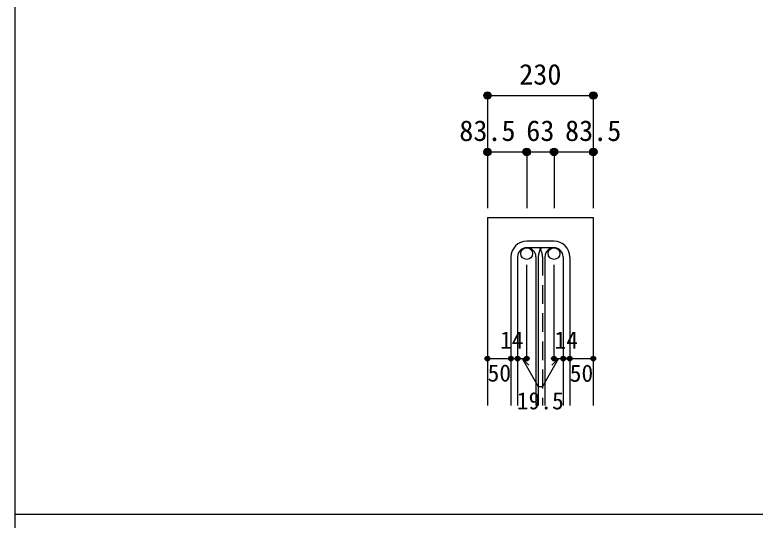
# Model space of a CAD drawing. Units: millimetres at full size, sheet at 1:20; some dimension numbers follow another scale. Extents: x -3982 to 3969, y -2797 to 2801.
# Drawn here: x -3982 to -2407, y -10 to 1066 of the extents above; entities that cross this region are included whole.
import ezdxf
from ezdxf.enums import TextEntityAlignment as Align

# ---------------------------------------------------------------- set-up
doc = ezdxf.new("R2010")
doc.units = ezdxf.units.MM
doc.header["$LTSCALE"] = 20
doc.header["$PDMODE"] = 32
doc.header["$PDSIZE"] = 10
doc.linetypes.add('DASHED2', pattern=[3, 2, -1])
for name, color, linetype in [('6-1_躯体線', 2, 'Continuous'), ('6-5_梁主筋', 7, 'Continuous'), ('6-6_S.T.P.', 7, 'Continuous'), ('6-D_寸法', 4, 'Continuous'), ('F-0_枠', 6, 'Continuous')]:
    doc.layers.add(name, color=color, linetype=linetype)
doc.styles.add('ＭＳ ゴシック', font='')
doc.styles.get('ＭＳ ゴシック').set_extended_font_data('MS Gothic')

msp = doc.modelspace()

# ---------------------------------------------------------------- linework, layer by layer
at = {"layer": '6-1_躯体線'}
for p, q in [((-2976.37, 634.12), (-2976.37, 234.12)), ((-2976.37, 634.12), (-2751.37, 634.12)), ((-2751.37, 634.12), (-2751.37, 234.12))]:
    msp.add_line(p, q, dxfattribs=at)
at = {"layer": '6-5_梁主筋', "color": 3}
for centre in [(-2892.87, 557.62), (-2834.87, 557.62)]:
    msp.add_circle(centre, 12.5, dxfattribs=at)
at = {"layer": '6-6_S.T.P.'}
for p, q in [((-2834.87, 584.12), (-2892.87, 584.12)), ((-2834.87, 570.12), (-2892.87, 570.12)), ((-2926.37, 550.62), (-2926.37, 234.12)), ((-2912.37, 550.62), (-2912.37, 234.12)), ((-2873.37, 550.62), (-2873.37, 234.12)), ((-2868.37, 550.62), (-2868.37, 234.12)), ((-2854.37, 550.62), (-2854.37, 234.12)), ((-2815.37, 550.62), (-2815.37, 234.12)), ((-2801.37, 550.62), (-2801.37, 234.12))]:
    msp.add_line(p, q, dxfattribs=at)
at = {"layer": '6-6_S.T.P.', "linetype": 'DASHED2'}
msp.add_line((-2859.37, 550.62), (-2859.37, 234.12), dxfattribs=at)
at = {"layer": '6-6_S.T.P.'}
for centre, radius, start, end in [((-2892.87, 550.62), 33.5, 90, 180), ((-2834.87, 550.62), 33.5, 0, 90), ((-2892.87, 550.62), 19.5, 90, 180), ((-2892.87, 550.62), 19.5, 0, 90), ((-2834.87, 550.62), 33.5, 144.40235, 180), ((-2834.87, 550.62), 19.5, 90, 180), ((-2834.87, 550.62), 19.5, 0, 90)]:
    msp.add_arc(centre, radius, start, end, dxfattribs=at)
at = {"layer": '6-6_S.T.P.', "linetype": 'DASHED2'}
msp.add_arc((-2892.87, 550.62), 33.5, 0, 35.59765, dxfattribs=at)
at = {"layer": '6-D_寸法'}
for p, q in [((-2976.37, 894.12), (-2976.37, 774.12)), ((-2976.37, 894.12), (-2751.37, 894.12)), ((-2751.37, 894.12), (-2751.37, 774.12)), ((-2976.37, 774.12), (-2892.87, 774.12)), ((-2976.37, 774.12), (-2976.37, 654.12)), ((-2892.87, 774.12), (-2892.87, 654.12)), ((-2892.87, 774.12), (-2863.87, 774.12)), ((-2863.87, 774.12), (-2834.87, 774.12)), ((-2834.87, 774.12), (-2834.87, 654.12)), ((-2834.87, 774.12), (-2751.37, 774.12)), ((-2751.37, 774.12), (-2751.37, 654.12)), ((-2892.87, 334.12), (-2892.87, 533.45)), ((-2834.87, 334.12), (-2834.87, 533.45)), ((-2976.37, 334.12), (-2926.37, 334.12)), ((-2926.37, 334.12), (-2892.87, 334.12)), ((-2902.62, 334.12), (-2888.48, 319.98)), ((-2902.62, 334.12), (-2868.39, 274.85)), ((-2825.12, 334.12), (-2859.34, 274.85)), ((-2825.12, 334.12), (-2839.26, 319.98)), ((-2834.87, 334.12), (-2751.37, 334.12)), ((-2815.37, 334.12), (-2801.37, 334.12)), ((-2868.39, 274.85), (-2859.34, 274.85))]:
    msp.add_line(p, q, dxfattribs=at)
msp.add_lwpolyline([(-2751.37, 894.12), (-2751.37, 774.12), (-2751.37, 654.12)], dxfattribs=at)
for centre, radius in [((-2976.37, 894.12), 8), ((-2976.37, 894.12), 7.2), ((-2976.37, 894.12), 6.4), ((-2976.37, 894.12), 5.6), ((-2976.37, 894.12), 4.8), ((-2976.37, 894.12), 4), ((-2751.37, 894.12), 8), ((-2751.37, 894.12), 7.2), ((-2751.37, 894.12), 6.4), ((-2751.37, 894.12), 5.6), ((-2751.37, 894.12), 4.8), ((-2751.37, 894.12), 4), ((-2976.37, 894.12), 3.2), ((-2976.37, 894.12), 2.4), ((-2976.37, 894.12), 1.6), ((-2976.37, 894.12), 0.8), ((-2751.37, 894.12), 3.2), ((-2751.37, 894.12), 2.4), ((-2751.37, 894.12), 1.6), ((-2751.37, 894.12), 0.8), ((-2976.37, 774.12), 8), ((-2976.37, 774.12), 7.2), ((-2976.37, 774.12), 6.4), ((-2976.37, 774.12), 5.6), ((-2976.37, 774.12), 4.8), ((-2976.37, 774.12), 4), ((-2976.37, 774.12), 3.2), ((-2976.37, 774.12), 2.4), ((-2976.37, 774.12), 1.6), ((-2976.37, 774.12), 0.8), ((-2892.87, 774.12), 8), ((-2892.87, 774.12), 7.2), ((-2892.87, 774.12), 6.4), ((-2892.87, 774.12), 5.6), ((-2892.87, 774.12), 4.8), ((-2892.87, 774.12), 4), ((-2892.87, 774.12), 3.2), ((-2892.87, 774.12), 2.4), ((-2892.87, 774.12), 1.6), ((-2892.87, 774.12), 0.8), ((-2834.87, 774.12), 8), ((-2834.87, 774.12), 7.2), ((-2834.87, 774.12), 6.4), ((-2834.87, 774.12), 5.6), ((-2834.87, 774.12), 4.8), ((-2834.87, 774.12), 4), ((-2834.87, 774.12), 3.2), ((-2834.87, 774.12), 2.4), ((-2834.87, 774.12), 1.6), ((-2834.87, 774.12), 0.8), ((-2751.37, 774.12), 8), ((-2751.37, 774.12), 7.2), ((-2751.37, 774.12), 6.4), ((-2751.37, 774.12), 5.6), ((-2751.37, 774.12), 4.8), ((-2751.37, 774.12), 4), ((-2751.37, 774.12), 3.2), ((-2751.37, 774.12), 2.4), ((-2751.37, 774.12), 1.6), ((-2751.37, 774.12), 0.8), ((-2976.37, 334.12), 4), ((-2976.37, 334.12), 3.6), ((-2976.37, 334.12), 3.2), ((-2976.37, 334.12), 2.8), ((-2976.37, 334.12), 2.4), ((-2976.37, 334.12), 2), ((-2976.37, 334.12), 1.6), ((-2976.37, 334.12), 1.2), ((-2976.37, 334.12), 0.8), ((-2976.37, 334.12), 0.4), ((-2926.37, 334.12), 4), ((-2926.37, 334.12), 3.6), ((-2926.37, 334.12), 3.2), ((-2926.37, 334.12), 2.8), ((-2926.37, 334.12), 2.4), ((-2926.37, 334.12), 2), ((-2926.37, 334.12), 1.6), ((-2926.37, 334.12), 1.2), ((-2926.37, 334.12), 0.8), ((-2926.37, 334.12), 0.4), ((-2912.37, 334.12), 4), ((-2912.37, 334.12), 3.6), ((-2912.37, 334.12), 3.2), ((-2912.37, 334.12), 2.8), ((-2912.37, 334.12), 2.4), ((-2912.37, 334.12), 2), ((-2912.37, 334.12), 1.6), ((-2912.37, 334.12), 1.2), ((-2912.37, 334.12), 0.8), ((-2912.37, 334.12), 0.4), ((-2892.87, 334.12), 4), ((-2892.87, 334.12), 3.6), ((-2892.87, 334.12), 3.2), ((-2892.87, 334.12), 2.8), ((-2892.87, 334.12), 2.4), ((-2892.87, 334.12), 2), ((-2892.87, 334.12), 1.6), ((-2892.87, 334.12), 1.2), ((-2892.87, 334.12), 0.8), ((-2892.87, 334.12), 0.4), ((-2834.87, 334.12), 4), ((-2834.87, 334.12), 3.6), ((-2834.87, 334.12), 3.2), ((-2834.87, 334.12), 2.8), ((-2834.87, 334.12), 2.4), ((-2834.87, 334.12), 2), ((-2834.87, 334.12), 1.6), ((-2834.87, 334.12), 1.2), ((-2834.87, 334.12), 0.8), ((-2834.87, 334.12), 0.4), ((-2815.37, 334.12), 4), ((-2815.37, 334.12), 3.6), ((-2815.37, 334.12), 3.2), ((-2815.37, 334.12), 2.8), ((-2815.37, 334.12), 2.4), ((-2815.37, 334.12), 2), ((-2815.37, 334.12), 1.6), ((-2815.37, 334.12), 1.2), ((-2815.37, 334.12), 0.8), ((-2815.37, 334.12), 0.4), ((-2801.37, 334.12), 4), ((-2801.37, 334.12), 3.6), ((-2801.37, 334.12), 3.2), ((-2801.37, 334.12), 2.8), ((-2801.37, 334.12), 2.4), ((-2801.37, 334.12), 2), ((-2801.37, 334.12), 1.6), ((-2801.37, 334.12), 1.2), ((-2801.37, 334.12), 0.8), ((-2801.37, 334.12), 0.4), ((-2751.37, 334.12), 4), ((-2751.37, 334.12), 3.6), ((-2751.37, 334.12), 3.2), ((-2751.37, 334.12), 2.8), ((-2751.37, 334.12), 2.4), ((-2751.37, 334.12), 2), ((-2751.37, 334.12), 1.6), ((-2751.37, 334.12), 1.2), ((-2751.37, 334.12), 0.8), ((-2751.37, 334.12), 0.4)]:
    msp.add_circle(centre, radius, dxfattribs=at)
at = {"layer": '6-D_寸法', "color": 7}
for p in [(-2976.37, 894.12), (-2751.37, 894.12), (-2976.37, 774.12), (-2892.87, 774.12), (-2834.87, 774.12), (-2751.37, 774.12), (-2976.37, 334.12), (-2926.37, 334.12), (-2912.37, 334.12), (-2892.87, 334.12), (-2834.87, 334.12), (-2815.37, 334.12), (-2801.37, 334.12), (-2751.37, 334.12)]:
    msp.add_point(p, dxfattribs=at)
at = {"layer": 'F-0_枠'}
msp.add_line((-3981.92, 2800.77), (-3981.92, -2796.83), dxfattribs=at)
at = {"layer": 'F-0_枠', "color": 2}
msp.add_line((2482.4, 1.97), (-3981.92, 1.97), dxfattribs=at)

# ---------------------------------------------------------------- texts
at = {"layer": '6-D_寸法', "style": 'ＭＳ ゴシック'}
for s, height, p in [('230', 43.99, (-2908.87, 904.12)), ('83.5', 43.99, (-3036.37, 784.12)), ('63', 43.99, (-2893.87, 784.12)), ('83.5', 43.99, (-2811.37, 784.12)), ('14', 36.66, (-2949.68, 344.2)), ('14', 36.66, (-2833.76, 344.12)), ('50', 36.66, (-2976.11, 274.03)), ('50', 36.66, (-2801.37, 273.57)), ('19.5', 36.66, (-2913.87, 214.85))]:
    msp.add_text(s, height=height, dxfattribs=at).set_placement(p, align=Align.BOTTOM_LEFT)

doc.saveas('drawing.dxf')
